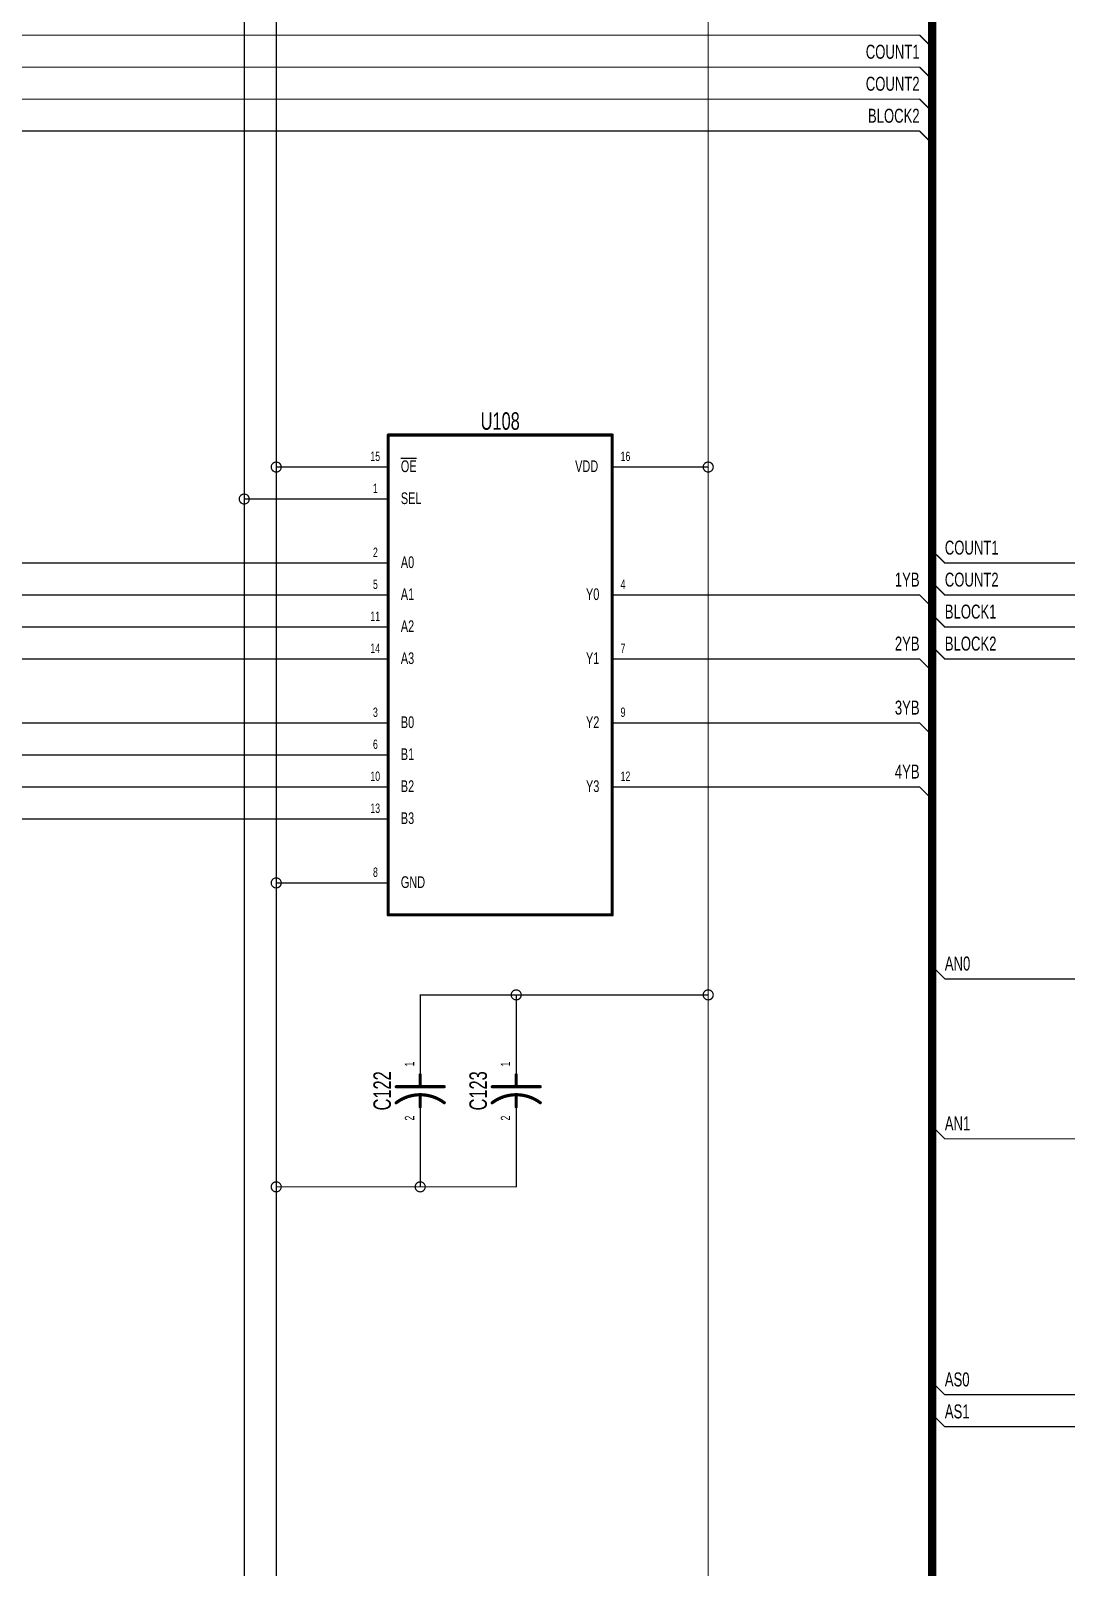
# Model space of a CAD drawing. Extents: x 0 to 23.8, y -0.1 to 21.2.
# Drawn here: x 9.883 to 13.119, y 10.77 to 15.573 of the extents above; entities that cross this region are included whole.
import ezdxf
from ezdxf.enums import TextEntityAlignment as Align

# ---------------------------------------------------------------- set-up
doc = ezdxf.new("R2010")
doc.units = 0
for name, color, linetype in [('Bus', 180, 'CONTINUOUS'), ('Element', 253, 'CONTINUOUS'), ('Net', 50, 'CONTINUOUS'), ('Pin', 50, 'CONTINUOUS')]:
    doc.layers.add(name, color=color, linetype=linetype)

msp = doc.modelspace()

# ---------------------------------------------------------------- linework, layer by layer
at = {"layer": 'Bus', "linetype": 'CONTINUOUS', "const_width": 0.0262}
msp.add_lwpolyline([(12.7, 19.7091), (12.7, 2.6591)], dxfattribs=at)
at = {"layer": 'Element', "linetype": 'CONTINUOUS'}
for points, const_width in [([(11, 12.8091), (11, 14.3091)], 0.0098), ([(11, 14.3091), (11.7, 14.3091)], 0.0098), ([(11.7, 14.3091), (11.7, 12.8091)], 0.0098), ([(11, 12.8091), (11.7, 12.8091)], 0.0098), ([(11.1, 12.3091), (11.1, 12.2721)], 0.0098), ([(11.4, 12.3091), (11.4, 12.2721)], 0.0098), ([(11.1752, 12.2219), (11.1686, 12.2265), (11.1617, 12.2307), (11.1546, 12.2345), (11.1472, 12.2378), (11.1397, 12.2406), (11.1319, 12.2429), (11.1241, 12.2447), (11.1161, 12.246), (11.1081, 12.2468), (11.1, 12.2471), (11.0919, 12.2468), (11.0839, 12.246), (11.0759, 12.2447), (11.0681, 12.2429), (11.0603, 12.2406), (11.0528, 12.2378), (11.0454, 12.2345), (11.0383, 12.2307), (11.0314, 12.2265), (11.0248, 12.2219)], 0.01), ([(11.025, 12.2721), (11.175, 12.2721)], 0.0098), ([(11.1, 12.2471), (11.1, 12.2091)], 0.0098), ([(11.4752, 12.2219), (11.4686, 12.2265), (11.4617, 12.2307), (11.4546, 12.2345), (11.4472, 12.2378), (11.4397, 12.2406), (11.4319, 12.2429), (11.4241, 12.2447), (11.4161, 12.246), (11.4081, 12.2468), (11.4, 12.2471), (11.3919, 12.2468), (11.3839, 12.246), (11.3759, 12.2447), (11.3681, 12.2429), (11.3603, 12.2406), (11.3528, 12.2378), (11.3454, 12.2345), (11.3383, 12.2307), (11.3314, 12.2265), (11.3248, 12.2219)], 0.01), ([(11.325, 12.2721), (11.475, 12.2721)], 0.0098), ([(11.4, 12.2471), (11.4, 12.2091)], 0.0098)]:
    msp.add_lwpolyline(points, dxfattribs=dict(at, const_width=const_width))
for points, const_width in [([(10.9975, 14.3091, 1), (11.0025, 14.3091, 1), (10.9975, 14.3091, 1)], 0.0049), ([(10.9975, 14.3091, 1), (11.0025, 14.3091, 1), (10.9975, 14.3091, 1)], 0.0049), ([(11.6975, 14.3091, 1), (11.7025, 14.3091, 1), (11.6975, 14.3091, 1)], 0.0049), ([(11.6975, 14.3091, 1), (11.7025, 14.3091, 1), (11.6975, 14.3091, 1)], 0.0049), ([(10.9975, 12.8091, 1), (11.0025, 12.8091, 1), (10.9975, 12.8091, 1)], 0.0049), ([(10.9975, 12.8091, 1), (11.0025, 12.8091, 1), (10.9975, 12.8091, 1)], 0.0049), ([(11.6975, 12.8091, 1), (11.7025, 12.8091, 1), (11.6975, 12.8091, 1)], 0.0049), ([(11.6975, 12.8091, 1), (11.7025, 12.8091, 1), (11.6975, 12.8091, 1)], 0.0049), ([(11.0975, 12.3091, 1), (11.1025, 12.3091, 1), (11.0975, 12.3091, 1)], 0.0049), ([(11.3975, 12.3091, 1), (11.4025, 12.3091, 1), (11.3975, 12.3091, 1)], 0.0049), ([(11.0225, 12.2721, 1), (11.0275, 12.2721, 1), (11.0225, 12.2721, 1)], 0.0049), ([(11.0975, 12.2721, 1), (11.1025, 12.2721, 1), (11.0975, 12.2721, 1)], 0.0049), ([(11.0975, 12.2471, 1), (11.1025, 12.2471, 1), (11.0975, 12.2471, 1)], 0.0049), ([(11.1725, 12.2721, 1), (11.1775, 12.2721, 1), (11.1725, 12.2721, 1)], 0.0049), ([(11.3225, 12.2721, 1), (11.3275, 12.2721, 1), (11.3225, 12.2721, 1)], 0.0049), ([(11.3975, 12.2721, 1), (11.4025, 12.2721, 1), (11.3975, 12.2721, 1)], 0.0049), ([(11.3975, 12.2471, 1), (11.4025, 12.2471, 1), (11.3975, 12.2471, 1)], 0.0049), ([(11.4725, 12.2721, 1), (11.4775, 12.2721, 1), (11.4725, 12.2721, 1)], 0.0049), ([(11.0223, 12.2219, 1), (11.0273, 12.2219, 1), (11.0223, 12.2219, 1)], 0.005), ([(11.0975, 12.2091, 1), (11.1025, 12.2091, 1), (11.0975, 12.2091, 1)], 0.0049), ([(11.1727, 12.2219, 1), (11.1777, 12.2219, 1), (11.1727, 12.2219, 1)], 0.005), ([(11.3223, 12.2219, 1), (11.3273, 12.2219, 1), (11.3223, 12.2219, 1)], 0.005), ([(11.3975, 12.2091, 1), (11.4025, 12.2091, 1), (11.3975, 12.2091, 1)], 0.0049), ([(11.4727, 12.2219, 1), (11.4777, 12.2219, 1), (11.4727, 12.2219, 1)], 0.005)]:
    msp.add_lwpolyline(points, format="xyb", dxfattribs=dict(at, const_width=const_width))
at = {"layer": 'Net', "linetype": 'CONTINUOUS', "const_width": 0.0039}
for points in [[(12, 19.9091), (12, 9.3091)], [(10.65, 19.7091), (10.65, 14.2091)], [(10.55, 19.6091), (10.55, 14.1091)], [(1.25, 15.5591), (12.6606, 15.5591)], [(12.6606, 15.5591), (12.7, 15.5197)], [(1.35, 15.4591), (12.6606, 15.4591)], [(12.6606, 15.4591), (12.7, 15.4197)], [(3.85, 15.3591), (12.6606, 15.3591)], [(12.6606, 15.3591), (12.7, 15.3197)], [(3.95, 15.2591), (12.6606, 15.2591)], [(12.6606, 15.2591), (12.7, 15.2197)], [(10.6343, 14.2091), (10.635, 14.2042), (10.6373, 14.1998), (10.6407, 14.1963), (10.6451, 14.1941), (10.65, 14.1933), (10.6549, 14.1941), (10.6593, 14.1963), (10.6627, 14.1998), (10.665, 14.2042), (10.6657, 14.2091), (10.665, 14.2139), (10.6627, 14.2183), (10.6593, 14.2218), (10.6549, 14.224), (10.65, 14.2248), (10.6451, 14.224), (10.6407, 14.2218), (10.6373, 14.2183), (10.635, 14.2139), (10.6343, 14.2091)], [(11.9843, 14.2091), (11.985, 14.2042), (11.9873, 14.1998), (11.9907, 14.1963), (11.9951, 14.1941), (12, 14.1933), (12.0049, 14.1941), (12.0093, 14.1963), (12.0127, 14.1998), (12.015, 14.2042), (12.0157, 14.2091), (12.015, 14.2139), (12.0127, 14.2183), (12.0093, 14.2218), (12.0049, 14.224), (12, 14.2248), (11.9951, 14.224), (11.9907, 14.2218), (11.9873, 14.2183), (11.985, 14.2139), (11.9843, 14.2091)], [(10.65, 14.2091), (10.85, 14.2091)], [(10.65, 9.3091), (10.65, 14.2091)], [(11.85, 14.2091), (12, 14.2091)], [(10.5343, 14.1091), (10.535, 14.1042), (10.5373, 14.0998), (10.5407, 14.0963), (10.5451, 14.0941), (10.55, 14.0933), (10.5549, 14.0941), (10.5593, 14.0963), (10.5627, 14.0998), (10.565, 14.1042), (10.5657, 14.1091), (10.565, 14.1139), (10.5627, 14.1183), (10.5593, 14.1218), (10.5549, 14.124), (10.55, 14.1248), (10.5451, 14.124), (10.5407, 14.1218), (10.5373, 14.1183), (10.535, 14.1139), (10.5343, 14.1091)], [(10.85, 14.1091), (10.55, 14.1091)], [(10.55, 14.1091), (10.55, 9.2091)], [(12.7394, 13.9091), (12.7, 13.9484)], [(10.85, 13.9091), (9.8, 13.9091)], [(17.3, 13.9091), (12.7394, 13.9091)], [(12.7394, 13.8091), (12.7, 13.8484)], [(10.85, 13.8091), (9.75, 13.8091)], [(11.85, 13.8091), (12.6606, 13.8091)], [(12.6606, 13.8091), (12.7, 13.7697)], [(17.4, 13.8091), (12.7394, 13.8091)], [(12.7394, 13.7091), (12.7, 13.7484)], [(10.85, 13.7091), (9.7, 13.7091)], [(17.5, 13.7091), (12.7394, 13.7091)], [(12.7394, 13.6091), (12.7, 13.6484)], [(10.85, 13.6091), (9.65, 13.6091)], [(11.85, 13.6091), (12.6606, 13.6091)], [(12.6606, 13.6091), (12.7, 13.5697)], [(17.6, 13.6091), (12.7394, 13.6091)], [(10.85, 13.4091), (9.6, 13.4091)], [(11.85, 13.4091), (12.6606, 13.4091)], [(12.6606, 13.4091), (12.7, 13.3697)], [(10.85, 13.3091), (9.55, 13.3091)], [(10.85, 13.2091), (9.5, 13.2091)], [(11.85, 13.2091), (12.6606, 13.2091)], [(12.6606, 13.2091), (12.7, 13.1697)], [(10.85, 13.1091), (9.45, 13.1091)], [(10.6343, 12.9091), (10.635, 12.9042), (10.6373, 12.8998), (10.6407, 12.8963), (10.6451, 12.8941), (10.65, 12.8933), (10.6549, 12.8941), (10.6593, 12.8963), (10.6627, 12.8998), (10.665, 12.9042), (10.6657, 12.9091), (10.665, 12.9139), (10.6627, 12.9183), (10.6593, 12.9218), (10.6549, 12.924), (10.65, 12.9248), (10.6451, 12.924), (10.6407, 12.9218), (10.6373, 12.9183), (10.635, 12.9139), (10.6343, 12.9091)], [(10.85, 12.9091), (10.65, 12.9091)], [(12.7394, 12.6091), (12.7, 12.6484)], [(15.75, 12.6091), (12.7394, 12.6091)], [(11.1, 12.4591), (11.1, 12.5591)], [(11.1, 12.5591), (12, 12.5591)], [(11.3843, 12.5591), (11.385, 12.5542), (11.3873, 12.5498), (11.3907, 12.5463), (11.3951, 12.5441), (11.4, 12.5433), (11.4049, 12.5441), (11.4093, 12.5463), (11.4127, 12.5498), (11.415, 12.5542), (11.4157, 12.5591), (11.415, 12.5639), (11.4127, 12.5683), (11.4093, 12.5718), (11.4049, 12.574), (11.4, 12.5748), (11.3951, 12.574), (11.3907, 12.5718), (11.3873, 12.5683), (11.385, 12.5639), (11.3843, 12.5591)], [(11.4, 12.4591), (11.4, 12.5591)], [(11.9843, 12.5591), (11.985, 12.5542), (11.9873, 12.5498), (11.9907, 12.5463), (11.9951, 12.5441), (12, 12.5433), (12.0049, 12.5441), (12.0093, 12.5463), (12.0127, 12.5498), (12.015, 12.5542), (12.0157, 12.5591), (12.015, 12.5639), (12.0127, 12.5683), (12.0093, 12.5718), (12.0049, 12.574), (12, 12.5748), (11.9951, 12.574), (11.9907, 12.5718), (11.9873, 12.5683), (11.985, 12.5639), (11.9843, 12.5591)], [(12.7394, 12.1091), (12.7, 12.1484)], [(15.75, 12.1091), (12.7394, 12.1091)], [(11.1, 12.0591), (11.1, 11.9591)], [(11.4, 12.0591), (11.4, 11.9591)], [(10.6343, 11.9591), (10.635, 11.9542), (10.6373, 11.9498), (10.6407, 11.9463), (10.6451, 11.9441), (10.65, 11.9433), (10.6549, 11.9441), (10.6593, 11.9463), (10.6627, 11.9498), (10.665, 11.9542), (10.6657, 11.9591), (10.665, 11.9639), (10.6627, 11.9683), (10.6593, 11.9718), (10.6549, 11.974), (10.65, 11.9748), (10.6451, 11.974), (10.6407, 11.9718), (10.6373, 11.9683), (10.635, 11.9639), (10.6343, 11.9591)], [(11.4, 11.9591), (10.65, 11.9591)], [(11.0843, 11.9591), (11.085, 11.9542), (11.0873, 11.9498), (11.0907, 11.9463), (11.0951, 11.9441), (11.1, 11.9433), (11.1049, 11.9441), (11.1093, 11.9463), (11.1127, 11.9498), (11.115, 11.9542), (11.1157, 11.9591), (11.115, 11.9639), (11.1127, 11.9683), (11.1093, 11.9718), (11.1049, 11.974), (11.1, 11.9748), (11.0951, 11.974), (11.0907, 11.9718), (11.0873, 11.9683), (11.085, 11.9639), (11.0843, 11.9591)], [(12.7394, 11.3091), (12.7, 11.3484)], [(16.95, 11.3091), (12.7394, 11.3091)], [(12.7394, 11.2091), (12.7, 11.2484)], [(17.05, 11.2091), (12.7394, 11.2091)]]:
    msp.add_lwpolyline(points, dxfattribs=at)
at = {"layer": 'Net', "linetype": 'CONTINUOUS', "const_width": 0.002}
for points in [[(12.6596, 15.5591, 1), (12.6616, 15.5591, 1), (12.6596, 15.5591, 1)], [(12.6596, 15.5591, 1), (12.6616, 15.5591, 1), (12.6596, 15.5591, 1)], [(12.699, 15.5197, 1), (12.701, 15.5197, 1), (12.699, 15.5197, 1)], [(12.6596, 15.4591, 1), (12.6616, 15.4591, 1), (12.6596, 15.4591, 1)], [(12.6596, 15.4591, 1), (12.6616, 15.4591, 1), (12.6596, 15.4591, 1)], [(12.699, 15.4197, 1), (12.701, 15.4197, 1), (12.699, 15.4197, 1)], [(12.6596, 15.3591, 1), (12.6616, 15.3591, 1), (12.6596, 15.3591, 1)], [(12.6596, 15.3591, 1), (12.6616, 15.3591, 1), (12.6596, 15.3591, 1)], [(12.699, 15.3197, 1), (12.701, 15.3197, 1), (12.699, 15.3197, 1)], [(12.6596, 15.2591, 1), (12.6616, 15.2591, 1), (12.6596, 15.2591, 1)], [(12.6596, 15.2591, 1), (12.6616, 15.2591, 1), (12.6596, 15.2591, 1)], [(12.699, 15.2197, 1), (12.701, 15.2197, 1), (12.699, 15.2197, 1)], [(10.6333, 14.2091, 1), (10.6352, 14.2091, 1), (10.6333, 14.2091, 1)], [(10.649, 14.2091, 1), (10.651, 14.2091, 1), (10.649, 14.2091, 1)], [(10.649, 14.2091, 1), (10.651, 14.2091, 1), (10.649, 14.2091, 1)], [(10.649, 14.2091, 1), (10.651, 14.2091, 1), (10.649, 14.2091, 1)], [(10.849, 14.2091, 1), (10.851, 14.2091, 1), (10.849, 14.2091, 1)], [(11.849, 14.2091, 1), (11.851, 14.2091, 1), (11.849, 14.2091, 1)], [(11.9833, 14.2091, 1), (11.9852, 14.2091, 1), (11.9833, 14.2091, 1)], [(11.999, 14.2091, 1), (12.001, 14.2091, 1), (11.999, 14.2091, 1)], [(10.5333, 14.1091, 1), (10.5352, 14.1091, 1), (10.5333, 14.1091, 1)], [(10.549, 14.1091, 1), (10.551, 14.1091, 1), (10.549, 14.1091, 1)], [(10.549, 14.1091, 1), (10.551, 14.1091, 1), (10.549, 14.1091, 1)], [(10.549, 14.1091, 1), (10.551, 14.1091, 1), (10.549, 14.1091, 1)], [(10.849, 14.1091, 1), (10.851, 14.1091, 1), (10.849, 14.1091, 1)], [(12.699, 13.9484, 1), (12.701, 13.9484, 1), (12.699, 13.9484, 1)], [(10.849, 13.9091, 1), (10.851, 13.9091, 1), (10.849, 13.9091, 1)], [(12.7384, 13.9091, 1), (12.7404, 13.9091, 1), (12.7384, 13.9091, 1)], [(12.7384, 13.9091, 1), (12.7404, 13.9091, 1), (12.7384, 13.9091, 1)], [(12.699, 13.8484, 1), (12.701, 13.8484, 1), (12.699, 13.8484, 1)], [(10.849, 13.8091, 1), (10.851, 13.8091, 1), (10.849, 13.8091, 1)], [(11.849, 13.8091, 1), (11.851, 13.8091, 1), (11.849, 13.8091, 1)], [(12.6596, 13.8091, 1), (12.6616, 13.8091, 1), (12.6596, 13.8091, 1)], [(12.6596, 13.8091, 1), (12.6616, 13.8091, 1), (12.6596, 13.8091, 1)], [(12.7384, 13.8091, 1), (12.7404, 13.8091, 1), (12.7384, 13.8091, 1)], [(12.7384, 13.8091, 1), (12.7404, 13.8091, 1), (12.7384, 13.8091, 1)], [(12.699, 13.7697, 1), (12.701, 13.7697, 1), (12.699, 13.7697, 1)], [(12.699, 13.7484, 1), (12.701, 13.7484, 1), (12.699, 13.7484, 1)], [(10.849, 13.7091, 1), (10.851, 13.7091, 1), (10.849, 13.7091, 1)], [(12.7384, 13.7091, 1), (12.7404, 13.7091, 1), (12.7384, 13.7091, 1)], [(12.7384, 13.7091, 1), (12.7404, 13.7091, 1), (12.7384, 13.7091, 1)], [(12.699, 13.6484, 1), (12.701, 13.6484, 1), (12.699, 13.6484, 1)], [(10.849, 13.6091, 1), (10.851, 13.6091, 1), (10.849, 13.6091, 1)], [(11.849, 13.6091, 1), (11.851, 13.6091, 1), (11.849, 13.6091, 1)], [(12.6596, 13.6091, 1), (12.6616, 13.6091, 1), (12.6596, 13.6091, 1)], [(12.6596, 13.6091, 1), (12.6616, 13.6091, 1), (12.6596, 13.6091, 1)], [(12.7384, 13.6091, 1), (12.7404, 13.6091, 1), (12.7384, 13.6091, 1)], [(12.7384, 13.6091, 1), (12.7404, 13.6091, 1), (12.7384, 13.6091, 1)], [(12.699, 13.5697, 1), (12.701, 13.5697, 1), (12.699, 13.5697, 1)], [(10.849, 13.4091, 1), (10.851, 13.4091, 1), (10.849, 13.4091, 1)], [(11.849, 13.4091, 1), (11.851, 13.4091, 1), (11.849, 13.4091, 1)], [(12.6596, 13.4091, 1), (12.6616, 13.4091, 1), (12.6596, 13.4091, 1)], [(12.6596, 13.4091, 1), (12.6616, 13.4091, 1), (12.6596, 13.4091, 1)], [(12.699, 13.3697, 1), (12.701, 13.3697, 1), (12.699, 13.3697, 1)], [(10.849, 13.3091, 1), (10.851, 13.3091, 1), (10.849, 13.3091, 1)], [(10.849, 13.2091, 1), (10.851, 13.2091, 1), (10.849, 13.2091, 1)], [(11.849, 13.2091, 1), (11.851, 13.2091, 1), (11.849, 13.2091, 1)], [(12.6596, 13.2091, 1), (12.6616, 13.2091, 1), (12.6596, 13.2091, 1)], [(12.6596, 13.2091, 1), (12.6616, 13.2091, 1), (12.6596, 13.2091, 1)], [(12.699, 13.1697, 1), (12.701, 13.1697, 1), (12.699, 13.1697, 1)], [(10.849, 13.1091, 1), (10.851, 13.1091, 1), (10.849, 13.1091, 1)], [(10.6333, 12.9091, 1), (10.6352, 12.9091, 1), (10.6333, 12.9091, 1)], [(10.649, 12.9091, 1), (10.651, 12.9091, 1), (10.649, 12.9091, 1)], [(10.849, 12.9091, 1), (10.851, 12.9091, 1), (10.849, 12.9091, 1)], [(12.699, 12.6484, 1), (12.701, 12.6484, 1), (12.699, 12.6484, 1)], [(12.7384, 12.6091, 1), (12.7404, 12.6091, 1), (12.7384, 12.6091, 1)], [(12.7384, 12.6091, 1), (12.7404, 12.6091, 1), (12.7384, 12.6091, 1)], [(11.099, 12.5591, 1), (11.101, 12.5591, 1), (11.099, 12.5591, 1)], [(11.099, 12.5591, 1), (11.101, 12.5591, 1), (11.099, 12.5591, 1)], [(11.3833, 12.5591, 1), (11.3852, 12.5591, 1), (11.3833, 12.5591, 1)], [(11.399, 12.5591, 1), (11.401, 12.5591, 1), (11.399, 12.5591, 1)], [(11.9833, 12.5591, 1), (11.9852, 12.5591, 1), (11.9833, 12.5591, 1)], [(11.999, 12.5591, 1), (12.001, 12.5591, 1), (11.999, 12.5591, 1)], [(11.099, 12.4591, 1), (11.101, 12.4591, 1), (11.099, 12.4591, 1)], [(11.399, 12.4591, 1), (11.401, 12.4591, 1), (11.399, 12.4591, 1)], [(12.699, 12.1484, 1), (12.701, 12.1484, 1), (12.699, 12.1484, 1)], [(12.7384, 12.1091, 1), (12.7404, 12.1091, 1), (12.7384, 12.1091, 1)], [(12.7384, 12.1091, 1), (12.7404, 12.1091, 1), (12.7384, 12.1091, 1)], [(11.099, 12.0591, 1), (11.101, 12.0591, 1), (11.099, 12.0591, 1)], [(11.399, 12.0591, 1), (11.401, 12.0591, 1), (11.399, 12.0591, 1)], [(10.6333, 11.9591, 1), (10.6352, 11.9591, 1), (10.6333, 11.9591, 1)], [(10.649, 11.9591, 1), (10.651, 11.9591, 1), (10.649, 11.9591, 1)], [(11.0833, 11.9591, 1), (11.0852, 11.9591, 1), (11.0833, 11.9591, 1)], [(11.099, 11.9591, 1), (11.101, 11.9591, 1), (11.099, 11.9591, 1)], [(11.399, 11.9591, 1), (11.401, 11.9591, 1), (11.399, 11.9591, 1)], [(11.399, 11.9591, 1), (11.401, 11.9591, 1), (11.399, 11.9591, 1)], [(12.699, 11.3484, 1), (12.701, 11.3484, 1), (12.699, 11.3484, 1)], [(12.7384, 11.3091, 1), (12.7404, 11.3091, 1), (12.7384, 11.3091, 1)], [(12.7384, 11.3091, 1), (12.7404, 11.3091, 1), (12.7384, 11.3091, 1)], [(12.699, 11.2484, 1), (12.701, 11.2484, 1), (12.699, 11.2484, 1)], [(12.7384, 11.2091, 1), (12.7404, 11.2091, 1), (12.7384, 11.2091, 1)], [(12.7384, 11.2091, 1), (12.7404, 11.2091, 1), (12.7384, 11.2091, 1)]]:
    msp.add_lwpolyline(points, format="xyb", dxfattribs=at)
at = {"layer": 'Pin', "linetype": 'CONTINUOUS', "const_width": 0.0039}
for points in [[(11, 14.2091), (10.85, 14.2091)], [(11.7, 14.2091), (11.85, 14.2091)], [(11, 14.1091), (10.85, 14.1091)], [(11, 13.9091), (10.85, 13.9091)], [(11, 13.8091), (10.85, 13.8091)], [(11.7, 13.8091), (11.85, 13.8091)], [(11, 13.7091), (10.85, 13.7091)], [(11, 13.6091), (10.85, 13.6091)], [(11.7, 13.6091), (11.85, 13.6091)], [(11, 13.4091), (10.85, 13.4091)], [(11.7, 13.4091), (11.85, 13.4091)], [(11, 13.3091), (10.85, 13.3091)], [(11, 13.2091), (10.85, 13.2091)], [(11.7, 13.2091), (11.85, 13.2091)], [(11, 13.1091), (10.85, 13.1091)], [(11, 12.9091), (10.85, 12.9091)], [(11.1, 12.3091), (11.1, 12.4591)], [(11.4, 12.3091), (11.4, 12.4591)], [(11.1, 12.2091), (11.1, 12.0591)], [(11.4, 12.2091), (11.4, 12.0591)]]:
    msp.add_lwpolyline(points, dxfattribs=at)
at = {"layer": 'Pin', "linetype": 'CONTINUOUS', "const_width": 0.002}
for points in [[(10.849, 14.2091, 1), (10.851, 14.2091, 1), (10.849, 14.2091, 1)], [(10.999, 14.2091, 1), (11.001, 14.2091, 1), (10.999, 14.2091, 1)], [(11.699, 14.2091, 1), (11.701, 14.2091, 1), (11.699, 14.2091, 1)], [(11.849, 14.2091, 1), (11.851, 14.2091, 1), (11.849, 14.2091, 1)], [(10.849, 14.1091, 1), (10.851, 14.1091, 1), (10.849, 14.1091, 1)], [(10.999, 14.1091, 1), (11.001, 14.1091, 1), (10.999, 14.1091, 1)], [(10.849, 13.9091, 1), (10.851, 13.9091, 1), (10.849, 13.9091, 1)], [(10.999, 13.9091, 1), (11.001, 13.9091, 1), (10.999, 13.9091, 1)], [(10.849, 13.8091, 1), (10.851, 13.8091, 1), (10.849, 13.8091, 1)], [(10.999, 13.8091, 1), (11.001, 13.8091, 1), (10.999, 13.8091, 1)], [(11.699, 13.8091, 1), (11.701, 13.8091, 1), (11.699, 13.8091, 1)], [(11.849, 13.8091, 1), (11.851, 13.8091, 1), (11.849, 13.8091, 1)], [(10.849, 13.7091, 1), (10.851, 13.7091, 1), (10.849, 13.7091, 1)], [(10.999, 13.7091, 1), (11.001, 13.7091, 1), (10.999, 13.7091, 1)], [(10.849, 13.6091, 1), (10.851, 13.6091, 1), (10.849, 13.6091, 1)], [(10.999, 13.6091, 1), (11.001, 13.6091, 1), (10.999, 13.6091, 1)], [(11.699, 13.6091, 1), (11.701, 13.6091, 1), (11.699, 13.6091, 1)], [(11.849, 13.6091, 1), (11.851, 13.6091, 1), (11.849, 13.6091, 1)], [(10.849, 13.4091, 1), (10.851, 13.4091, 1), (10.849, 13.4091, 1)], [(10.999, 13.4091, 1), (11.001, 13.4091, 1), (10.999, 13.4091, 1)], [(11.699, 13.4091, 1), (11.701, 13.4091, 1), (11.699, 13.4091, 1)], [(11.849, 13.4091, 1), (11.851, 13.4091, 1), (11.849, 13.4091, 1)], [(10.849, 13.3091, 1), (10.851, 13.3091, 1), (10.849, 13.3091, 1)], [(10.999, 13.3091, 1), (11.001, 13.3091, 1), (10.999, 13.3091, 1)], [(10.849, 13.2091, 1), (10.851, 13.2091, 1), (10.849, 13.2091, 1)], [(10.999, 13.2091, 1), (11.001, 13.2091, 1), (10.999, 13.2091, 1)], [(11.699, 13.2091, 1), (11.701, 13.2091, 1), (11.699, 13.2091, 1)], [(11.849, 13.2091, 1), (11.851, 13.2091, 1), (11.849, 13.2091, 1)], [(10.849, 13.1091, 1), (10.851, 13.1091, 1), (10.849, 13.1091, 1)], [(10.999, 13.1091, 1), (11.001, 13.1091, 1), (10.999, 13.1091, 1)], [(10.849, 12.9091, 1), (10.851, 12.9091, 1), (10.849, 12.9091, 1)], [(10.999, 12.9091, 1), (11.001, 12.9091, 1), (10.999, 12.9091, 1)], [(11.099, 12.4591, 1), (11.101, 12.4591, 1), (11.099, 12.4591, 1)], [(11.399, 12.4591, 1), (11.401, 12.4591, 1), (11.399, 12.4591, 1)], [(11.099, 12.3091, 1), (11.101, 12.3091, 1), (11.099, 12.3091, 1)], [(11.399, 12.3091, 1), (11.401, 12.3091, 1), (11.399, 12.3091, 1)], [(11.099, 12.2091, 1), (11.101, 12.2091, 1), (11.099, 12.2091, 1)], [(11.399, 12.2091, 1), (11.401, 12.2091, 1), (11.399, 12.2091, 1)], [(11.099, 12.0591, 1), (11.101, 12.0591, 1), (11.099, 12.0591, 1)], [(11.399, 12.0591, 1), (11.401, 12.0591, 1), (11.399, 12.0591, 1)]]:
    msp.add_lwpolyline(points, format="xyb", dxfattribs=at)

# ---------------------------------------------------------------- texts
at = {"layer": 'Element', "width": 0.7}
msp.add_text('U108', height=0.0547, dxfattribs=at).set_placement((11.35, 14.3091), align=Align.BOTTOM_CENTER)
for s, p in [('C122', (11.0248, 12.2591)), ('C123', (11.3248, 12.2591))]:
    msp.add_text(s, height=0.0547, rotation=90, dxfattribs=at).set_placement(p, align=Align.BOTTOM_CENTER)
at = {"layer": 'Net', "width": 0.7}
for s, p in [('COUNT1', (12.6606, 15.4722)), ('COUNT2', (12.6606, 15.3722)), ('BLOCK2', (12.6606, 15.2722)), ('1YB', (12.6606, 13.8222)), ('2YB', (12.6606, 13.6222)), ('3YB', (12.6606, 13.4222)), ('4YB', (12.6606, 13.2222))]:
    msp.add_text(s, height=0.0437, dxfattribs=at).set_placement(p, align=Align.BOTTOM_RIGHT)
for s, p in [('COUNT1', (12.7394, 13.9222)), ('COUNT2', (12.7394, 13.8222)), ('BLOCK1', (12.7394, 13.7222)), ('BLOCK2', (12.7394, 13.6222)), ('AN0', (12.7394, 12.6222)), ('AN1', (12.7394, 12.1222)), ('AS0', (12.7394, 11.3222)), ('AS1', (12.7394, 11.2222))]:
    msp.add_text(s, height=0.0437, dxfattribs=at).set_placement(p, align=Align.BOTTOM_LEFT)
at = {"layer": 'Pin', "width": 0.7}
for s, height, p in [('15', 0.0292, (10.9442, 14.2572)), ('%%oOE', 0.0365, (11.0394, 14.2298)), ('VDD', 0.0365, (11.5841, 14.2298)), ('16', 0.0292, (11.7262, 14.2572)), ('1', 0.0292, (10.9524, 14.1572)), ('SEL', 0.0365, (11.0394, 14.1298)), ('2', 0.0292, (10.9524, 13.9572)), ('A0', 0.0365, (11.0394, 13.9298)), ('5', 0.0292, (10.9524, 13.8572)), ('4', 0.0292, (11.7262, 13.8572)), ('A1', 0.0365, (11.0394, 13.8298)), ('Y0', 0.0365, (11.618, 13.8298)), ('11', 0.0292, (10.9442, 13.7572)), ('A2', 0.0365, (11.0394, 13.7298)), ('14', 0.0292, (10.9442, 13.6572)), ('7', 0.0292, (11.7262, 13.6572)), ('A3', 0.0365, (11.0394, 13.6298)), ('Y1', 0.0365, (11.618, 13.6298)), ('3', 0.0292, (10.9524, 13.4572)), ('9', 0.0292, (11.7262, 13.4572)), ('B0', 0.0365, (11.0394, 13.4298)), ('Y2', 0.0365, (11.618, 13.4298)), ('6', 0.0292, (10.9524, 13.3572)), ('B1', 0.0365, (11.0394, 13.3298)), ('10', 0.0292, (10.9442, 13.2572)), ('12', 0.0292, (11.7262, 13.2572)), ('B2', 0.0365, (11.0394, 13.2298)), ('Y3', 0.0365, (11.618, 13.2298)), ('13', 0.0292, (10.9442, 13.1572)), ('B3', 0.0365, (11.0394, 13.1298)), ('8', 0.0292, (10.9524, 12.9572)), ('GND', 0.0365, (11.0394, 12.9298))]:
    msp.add_text(s, height=height, dxfattribs=at).set_placement(p, align=Align.TOP_LEFT)
for s, p in [('1', (11.0519, 12.3353)), ('1', (11.3519, 12.3353)), ('2', (11.0519, 12.1664)), ('2', (11.3519, 12.1664))]:
    msp.add_text(s, height=0.0292, rotation=90, dxfattribs=at).set_placement(p, align=Align.TOP_LEFT)

doc.saveas('drawing.dxf')
